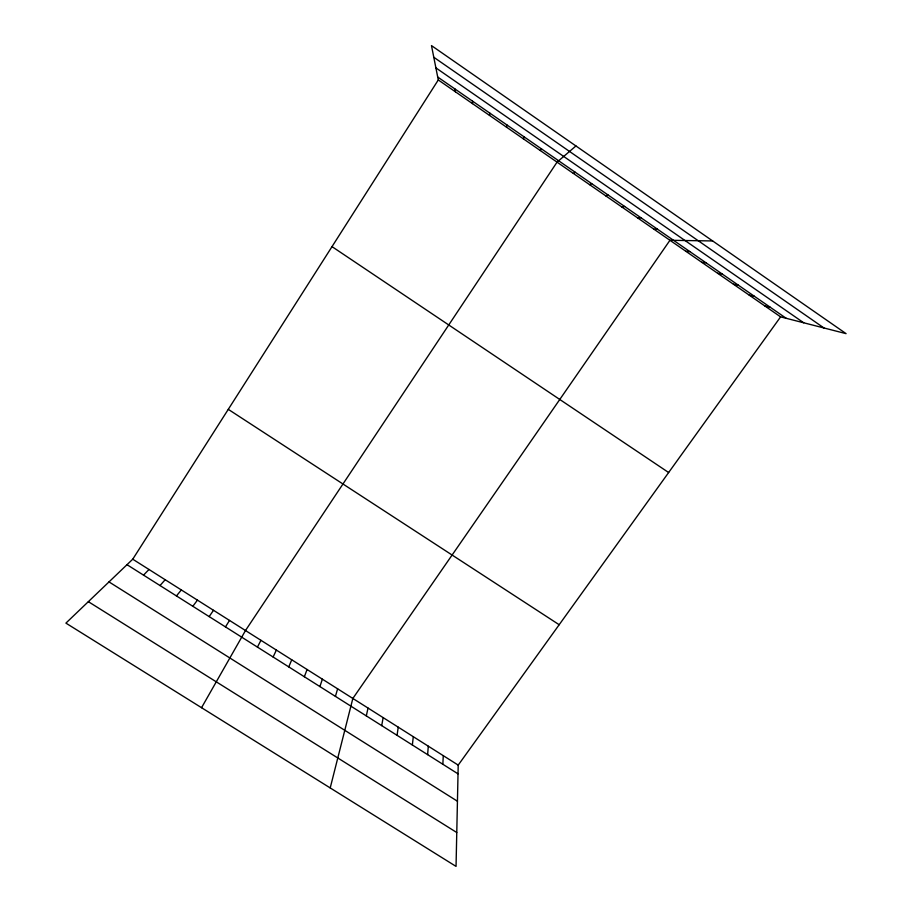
<?xml version="1.0" encoding="UTF-8"?>
<svg xmlns="http://www.w3.org/2000/svg" width="912" height="912" viewBox="0 0 912 912"><rect width="100%" height="100%" fill="white"/><g stroke="black" fill="none" stroke-linecap="round" stroke-linejoin="round"><path stroke-width="1.37" d="M780.604 316.863L458.212 765.111L456.046 866.4L65.915 623.124L132.742 559.204L438.284 79.948L431.479 45.6L846.085 333.644L780.604 316.863L438.284 79.948M472.473 103.615L472.53 101.152M442.844 764.256L443.278 755.66M427.625 754.634L428.298 746.198M412.361 744.99L413.296 736.691M397.051 735.323L398.236 727.172M489.493 115.391L489.858 113.145M381.706 725.621L383.143 717.63M366.316 715.897L368.015 708.054M330.212 787.934L352.841 698.455L669.955 240.278L712.66 240.95M335.422 696.38L337.622 688.822M319.907 686.576L322.369 679.178M506.456 127.133L507.14 125.104M304.357 676.75L307.082 669.499M288.762 666.889L291.737 659.798M273.121 657.016L276.37 650.074M257.435 647.098L260.946 640.315M523.374 138.829L524.366 137.028M201.541 707.701L245.488 630.534L557.05 162.142L575.939 145.954M225.469 626.897L229.516 620.434M209.167 616.603L213.499 610.299M192.831 606.286L197.437 600.142M540.235 150.503L541.534 148.918M176.449 595.924L181.328 589.95M160.022 585.55L165.186 579.724M143.537 575.13L148.987 569.487M573.317 173.405L575.21 172.243M589.54 184.634L591.728 183.677M605.716 195.829L608.19 195.077M621.847 206.99L624.617 206.443M637.933 218.116L640.988 217.774M653.961 229.22L657.301 229.072M685.904 251.313L689.803 251.575M701.795 262.325L705.979 262.77M717.653 273.292L722.11 273.942M733.453 284.236L738.196 285.08M749.219 295.135L754.235 296.183M764.94 306.022L770.23 307.253M88.35 601.669L456.764 832.519M109.007 581.913L457.436 801.226M127.007 564.688L458.018 773.843M132.742 559.204L458.212 765.111M228.285 409.351L559.181 624.731M332.025 246.639L668.644 472.53M437.714 77.041L786.178 318.288M433.793 57.262L823.958 327.967M435.89 67.876L803.723 322.78M455.145 89.114L455.407 91.793"/></g></svg>
